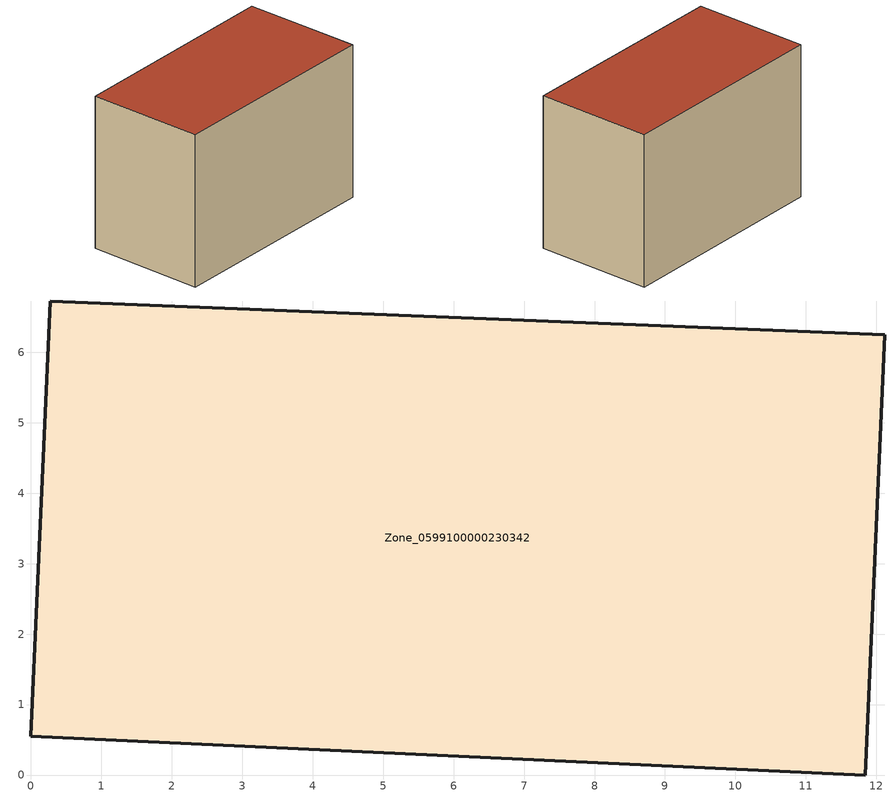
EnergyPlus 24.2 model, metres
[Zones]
Zone_0599100000230342
 floor ground (C_G): 11.85,0 0,0.55 0.27,6.73 12.12,6.25 z1.22
 wall outside (C_F): 11.85,0 12.12,6.25 0.27,6.73 0,0.55 11.85,0 z1.22:9.48
 roof outside (C_R): 0,0.55 11.85,0 12.12,6.25 0.27,6.73 z9.48
[BUILDING]
Pand.0599100000230342: North Axis=0; Terrain=City; Loads Convergence Tolerance Value=0.04; Temperature Convergence Tolerance Value=0.4; Solar Distribution=FullExterior; Maximum Number of Warmup Days=25; Minimum Number of Warmup Days=1
[Site:Location]
Rotterdam.The.Hague.AP_ZH_NLD Design_Conditions: Latitude=51.96; Longitude=4.45; Time Zone=1; Elevation=-4.5
[SITE:GROUNDTEMPERATURE:BUILDINGSURFACE]
18, 18, 18, 18, 18, 18, 18, 18, 18, 18, 18, 18
[MATERIAL] Thermal Absorptance=0.9; Solar Absorptance=0.7; Visible Absorptance=0.7
Name | Roughness | Thickness | Conductivity | Density | Specific Heat
G.TI.1965-1974 | MediumSmooth | 0.15 | 0.882353 | 540 | 1210
F.TI.1965-1974 | Rough | 0.3 | 0.697674 | 1920 | 840
R.TI.1965-1974 | MediumRough | 0.2 | 0.232558 | 1500 | 1000
[CONSTRUCTION]
C_G: G.TI.1965-1974
C_F: F.TI.1965-1974
C_R: R.TI.1965-1974
[ZONE]
Zone_0599100000230342: Type=1; Multiplier=1; Ceiling Height=Autocalculate; Volume=Autocalculate; Floor Area=autocalculate; Part of Total Floor Area=Yes
[ZONEINFILTRATION:DESIGNFLOWRATE]
Infil_Zone_0599100000230342: Zone or ZoneList or Space or SpaceList=Zone_0599100000230342; Schedule=AlwaysOn; Design Flow Rate Calculation Method=Flow/Area; Flow Rate per Floor Area=0.003; Constant Term Coefficient=1; Temperature Term Coefficient=0; Velocity Term Coefficient=0; Velocity Squared Term Coefficient=0
[HVACTEMPLATE:ZONE:IDEALLOADSAIRSYSTEM]
Zone_0599100000230342: Maximum Heating Supply Air Temperature=50; Minimum Cooling Supply Air Temperature=13; Maximum Heating Supply Air Humidity Ratio=0.0156; Minimum Cooling Supply Air Humidity Ratio=0.0077; Heating Limit=NoLimit; Cooling Limit=NoLimit; Dehumidification Control Type=ConstantSensibleHeatRatio; Cooling Sensible Heat Ratio=0.7; Dehumidification Setpoint=60; Humidification Control Type=None; Humidification Setpoint=30; Outdoor Air Method=None; Outdoor Air Flow Rate per Person=0.00944; Outdoor Air Flow Rate per Zone Floor Area=0; Outdoor Air Flow Rate per Zone=0; Demand Controlled Ventilation Type=None; Outdoor Air Economizer Type=NoEconomizer; Heat Recovery Type=None; Sensible Heat Recovery Effectiveness=0.7; Latent Heat Recovery Effectiveness=0.65
[ZONECONTROL:THERMOSTAT]
ThermostatControl_Zone_0599100000230342: Zone or ZoneList=Zone_0599100000230342; Control Type Schedule=DualSetpointControlType; Control 1=Thermostat_Zone_0599100000230342; Temperature Difference Between Cutout And Setpoint=0
[THERMOSTATSETPOINT:DUALSETPOINT]
Thermostat_Zone_0599100000230342: Heating Setpoint Temperature Schedule=HeatingSetpoint_Zone_0599100000230342; Cooling Setpoint Temperature Schedule=CoolingSetpoint_Zone_0599100000230342
[SCHEDULE:COMPACT]
HeatingSetpoint_Zone_0599100000230342: Through: 12/31, For: AllDays, Until: 24:00, 21
CoolingSetpoint_Zone_0599100000230342: Through: 12/31, For: AllDays, Until: 24:00, 24
DualSetpointControlType: Through: 12/31, For: AllDays, Until: 24:00, 4
AlwaysOn: Through: 12/31, For: AllDays, Until: 24:00, 1
